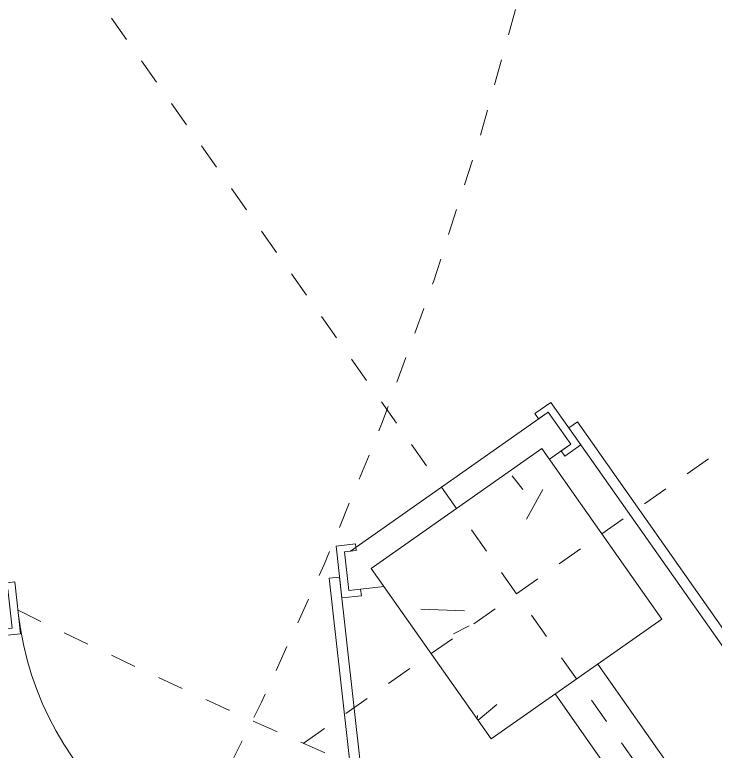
# Model space of a CAD drawing. Extents: x 274235 to 276654, y 142848 to 144425.
# Drawn here: x 276102.953 to 276105.639, y 143064.855 to 143067.682 of the extents above; entities that cross this region are included whole.
import ezdxf

# ---------------------------------------------------------------- set-up
doc = ezdxf.new("R2010")
doc.units = 0
doc.header["$LTSCALE"] = 1.5
doc.linetypes.add('ACM-G-CENTER', pattern=[50.800000000000004, 31.75, -6.350000000000001, 6.350000000000001, -6.350000000000001])
doc.linetypes.add('Hidden 1_32_', pattern=[1.3890625, 0.7937500000000002, -0.5953125])
doc.layers.get('0').update_dxf_attribs({"linetype": 'CONTINUOUS', "lineweight": 0})
for name, color, linetype, lineweight in [('_ACM-A-DETL', 7, 'CONTINUOUS', 5), ('_ACM-A-DOOR', 1, 'CONTINUOUS', 5), ('_ACM-A-GRID', 3, 'CONTINUOUS', 5), ('_ACM-A-WALL-FULL', 6, 'CONTINUOUS', 13), ('_ACM-S-STRU-CLOS', 5, 'CONTINUOUS', 5)]:
    doc.layers.add(name, color=color, linetype=linetype, lineweight=lineweight)

# ---------------------------------------------------------------- blocks, each defined once
blk = doc.blocks.new('M_Concrete-Rectangular-Column - 800 x 800mm-V1179-B1_Working')
at = {"layer": '_ACM-S-STRU-CLOS'}
h = blk.add_hatch(dxfattribs=at)
h.set_pattern_fill('FP_738', color=256, style=0, pattern_type=2)
h.set_pattern_definition([(4.999999999999999, (-1061912.11, 160719.825), (2351.059830332032, -2801.884651253352), [381, -4191]), (310, (-1061912.11, 160719.825), (2203.542428876418, 3200.35970852878), [304.8, -3352.8]), (55.451, (-1061716.188, 160486.334), (4554.605249644746, 398.4403801781702), [323.8, -3561.801]), (1.184, (-1061193.689, 161438.245), (3239.061715540233, -4428.211985948568), [571.5, -6286.5]), (51.63600000000001, (-1060923.766, 161069.228), (6856.533572818061, 141.775001575746), [485.6999999999999, -5342.701999999998]), (306.184, (-1061193.689, 161438.245), (6856.536465289661, 141.7079352829701), [457.2, -5029.2]), (336, (-1061014.084, 160899.43), (697.9026265240216, -3590.399956637265), [381, -4191]), (281, (-1061014.084, 160899.43), (3478.826808756641, 1730.799102873897), [304.8, -3352.8]), (26.451, (-1060955.926, 160600.23), (4176.715238984827, -1859.632632828301), [323.8, -3561.801]), (352.5, (-1061912.11, 160719.825), (1239.46827347174, 1152.109381356208), [167.64, -3144.52, 167.64, -6601.46]), (352.5, (-1061912.11, 160719.825), (1239.46827347174, 1152.109381356208), [-3479.8, -3235.96, 167.64, -3197.86]), (322.5, (-1061912.11, 160719.825), (2361.740005493846, 471.7945463884976), [167.64, -1772.92, 167.64, -4351.02]), (322.5, (-1061912.11, 160719.825), (2361.740005493846, 471.7945463884976), [-2108.2, -3068.32, 167.64, -1115.06]), (282.5, (-1062713.149, 161520.863), (1836.525426731569, -1998.564094722365), [167.64, -1102.36, -9220.2]), (282.5, (-1062713.149, 161520.863), (1836.525426731569, -1998.564094722365), [-1270, 167.64, -3794.76, -5257.8]), (282.5, (-1062713.149, 161520.863), (1836.525426731569, -1998.564094722365), [-5232.4, 167.64, -5090.16]), (272.5, (-1063072.359, 161880.074), (2454.451810195783, -1735.276914838564), [167.64, -1483.36, 167.64, -6197.6]), (272.5, (-1063072.359, 161880.074), (2454.451810195783, -1735.276914838564), [-1818.64, -2463.8, 167.64, -3566.16])])
h.paths.add_polyline_path([(-399.9999999989388, -399.9999999999091), (400.0000000010872, -399.9999999999783), (400.0000000010526, 400.0000000000477), (-399.9999999989042, 400.0000000000477)])
at = {"layer": '_ACM-A-DETL', "color": 250}
for p, q in [((-399.9999999999999, 399.9999999999999), (400.0000000000002, 399.9999999999999)), ((-399.9999999999999, -400.0000000000002), (-399.9999999999999, 399.9999999999999)), ((400.0000000000002, 399.9999999999999), (400.0000000000002, -400.0000000000002)), ((400.0000000000002, -400.0000000000002), (-399.9999999999999, -400.0000000000002))]:
    blk.add_line(p, q, dxfattribs=at)
blk = doc.blocks.new('BASEMENT20250512')
at = {"layer": '_ACM-S-STRU-CLOS', "rotation": 45.00000000000107}
blk.add_blockref('M_Concrete-Rectangular-Column - 800 x 800mm-V1179-B1_Working', (864531.3317857408, 637239.1760767717), dxfattribs=at)
blk = doc.blocks.new('M_Concrete-Rectangular-Column - 800 x 800mm-V56-F5_Working')
at = {"layer": '_ACM-S-STRU-CLOS'}
h = blk.add_hatch(dxfattribs=at)
h.set_pattern_fill('FP_60', color=256, style=0, pattern_type=2)
h.set_pattern_definition([(4.999999999999999, (-1061912.11, 160719.825), (940.4236980315761, -1120.75347945461), [152.4, -1676.4]), (310, (-1061912.11, 160719.825), (881.4169468992006, 1280.143601645101), [121.92, -1341.12]), (55.451, (-1061833.741, 160626.428), (1821.84215116403, 159.3758739208037), [129.52, -1424.721]), (1.184, (-1061624.742, 161007.193), (1295.625077865399, -1771.284386199539), [228.6, -2514.6]), (51.63600000000001, (-1061516.773, 160859.586), (2742.61371007499, 56.71003331596489), [194.28, -2137.081]), (306.184, (-1061624.742, 161007.193), (2742.614468039805, 56.68333553822958), [182.88, -2011.68]), (336, (-1061552.9, 160791.667), (279.1610305951743, -1436.159535889394), [152.4, -1676.4]), (281, (-1061552.9, 160791.667), (1391.530565339019, 692.3194066623228), [121.92, -1341.12]), (26.451, (-1061529.636, 160671.987), (1670.686005617264, -743.8533212809045), [129.52, -1424.721]), (352.5, (-1061912.11, 160719.825), (495.7876537561635, 460.8433037540618), [67.056, -1257.808, 67.056, -2640.584]), (352.5, (-1061912.11, 160719.825), (495.7876537561635, 460.8433037540618), [-1391.92, -1294.384, 67.056, -1279.144]), (322.5, (-1061912.11, 160719.825), (944.6960760343029, 188.7172577094912), [67.056, -709.168, 67.056, -1740.408]), (322.5, (-1061912.11, 160719.825), (944.6960760343029, 188.7172577094912), [-843.28, -1227.328, 67.056, -446.024]), (282.5, (-1062232.525, 161040.24), (734.6106044989533, -799.425746572302), [67.056, -440.944, 67.056, -3621.024]), (282.5, (-1062232.525, 161040.24), (734.6106044989533, -799.425746572302), [-575.056, -1517.904, 67.056, -2036.064]), (272.5, (-1062376.21, 161183.924), (981.7811324214794, -694.1109482973148), [67.056, -593.344, 67.056, -2479.04]), (272.5, (-1062376.21, 161183.924), (981.7811324214794, -694.1109482973148), [-727.456, -985.52, 67.056, -1426.464])])
h.paths.add_polyline_path([(-399.9999999989735, -400.000000000117), (400.0000000009833, -400.000000000117), (400.0000000010526, 399.9999999998398), (-399.9999999989388, 399.9999999998398)])
at = {"layer": '_ACM-A-DETL'}
for p, q in [((-399.9999999999999, 399.9999999999999), (400.0000000000002, 399.9999999999999)), ((-399.9999999999999, -400.0000000000002), (-399.9999999999999, 399.9999999999999)), ((400.0000000000002, 399.9999999999999), (400.0000000000002, -400.0000000000002)), ((400.0000000000002, -400.0000000000002), (-399.9999999999999, -400.0000000000002))]:
    blk.add_line(p, q, dxfattribs=at)
blk = doc.blocks.new('ACM_Door-Regular-Single - 1323_1200_ S-2217204-F5_Working')
at = {"layer": '_ACM-A-DOOR'}
for p, q in [((579.9999999999928, 1220), (619.9999999999918, 1219.428454762872)), ((579.9999999999928, 1220), (579.9999999999928, 20.00000000000209)), ((619.9999999999918, 20.00000000000209), (619.9999999999918, 1219.428454762872)), ((-620.0000000000093, 99.99999999999999), (-695.0000000000056, 99.99999999999999)), ((-695.0000000000056, 99.99999999999999), (-695.0000000000056, 74.99999999999999)), ((-620.0000000000083, -99.99999999999999), (-620.0000000000093, 99.99999999999999)), ((694.9999999999933, 99.99999999999999), (619.9999999999898, 99.99999999999999)), ((619.9999999999898, 99.99999999999999), (619.9999999999918, -99.99999999999999)), ((694.9999999999936, 74.99999999999999), (694.9999999999936, 99.99999999999999)), ((-695.0000000000056, 74.99999999999999), (-650.0000000000095, 74.99999999999999)), ((-650.0000000000095, 74.99999999999999), (-650.0000000000095, -74.99999999999999)), ((649.9999999999901, -74.99999999999999), (649.9999999999901, 74.99999999999999)), ((649.9999999999906, 74.99999999999999), (694.9999999999936, 74.99999999999999)), ((579.9999999999928, 20.00000000000209), (619.9999999999918, 20.00000000000209)), ((-650.00000000001, -74.99999999999999), (-695.0000000000084, -74.99999999999999)), ((-695.0000000000084, -74.99999999999999), (-695.0000000000084, -99.99999999999999)), ((694.9999999999918, -74.99999999999999), (649.9999999999901, -74.99999999999999)), ((694.9999999999918, -99.99999999999999), (694.9999999999918, -74.99999999999999)), ((-695.0000000000084, -99.99999999999999), (-620.0000000000083, -99.99999999999999)), ((619.9999999999918, -99.99999999999999), (694.9999999999918, -99.99999999999999))]:
    blk.add_line(p, q, dxfattribs=at)
blk.add_arc((579.9999999999928, 20.00000000000006), 1199.999999999999, 89.99999999999994, 179.9999999999999, dxfattribs=at)
blk = doc.blocks.new('ACM_Door-Regular-Single - 1323_1200_ S-2217205-F5_Working')
at = {"layer": '_ACM-A-DOOR'}
for p, q in [((-695.0000000000084, 99.99999999999999), (-620.0000000000083, 99.99999999999999)), ((-695.0000000000084, 74.99999999999999), (-695.0000000000084, 99.99999999999999)), ((-620.0000000000083, 99.99999999999999), (-620.0000000000093, -99.99999999999999)), ((619.9999999999918, 99.99999999999999), (694.9999999999918, 99.99999999999999)), ((619.9999999999898, -99.99999999999999), (619.9999999999918, 99.99999999999999)), ((694.9999999999918, 99.99999999999999), (694.9999999999918, 74.99999999999999)), ((-650.00000000001, 74.99999999999999), (-695.0000000000084, 74.99999999999999)), ((-650.0000000000095, -74.99999999999999), (-650.0000000000095, 74.99999999999999)), ((649.9999999999901, 74.99999999999999), (649.9999999999901, -74.99999999999999)), ((694.9999999999918, 74.99999999999999), (649.9999999999901, 74.99999999999999)), ((579.9999999999928, -1220), (579.9999999999928, -20.00000000000209)), ((579.9999999999928, -20.00000000000209), (619.9999999999918, -20.00000000000209)), ((619.9999999999918, -20.00000000000209), (619.9999999999918, -1219.428454762872)), ((-695.0000000000056, -74.99999999999999), (-650.0000000000095, -74.99999999999999)), ((-695.0000000000056, -99.99999999999999), (-695.0000000000056, -74.99999999999999)), ((649.9999999999906, -74.99999999999999), (694.9999999999936, -74.99999999999999)), ((694.9999999999936, -74.99999999999999), (694.9999999999936, -99.99999999999999)), ((-620.0000000000093, -99.99999999999999), (-695.0000000000056, -99.99999999999999)), ((694.9999999999933, -99.99999999999999), (619.9999999999898, -99.99999999999999)), ((579.9999999999928, -1220), (619.9999999999918, -1219.428454762872))]:
    blk.add_line(p, q, dxfattribs=at)
blk.add_arc((579.9999999999928, -20.00000000000006), 1200.000000000001, 180.0000000000001, 269.9999999999997, dxfattribs=at)
blk = doc.blocks.new('5f0512')
at = {"layer": '_ACM-A-DETL', "linetype": 'Hidden 1_32_'}
for centre, radius, start, end in [((-151007.4439850857, -89694.61528068653), 14999.99999999992, 326.5170450389824, 2.163119568202253), ((-129126.9536411413, -64761.59144460852), 29999.99999999986, 253.6989424449717, 259.1846078177436)]:
    blk.add_arc(centre, radius, start, end, dxfattribs=at)
at = {"layer": '_ACM-A-GRID', "linetype": 'ACM-G-CENTER'}
for p, q in [((-159431.5794705858, -116924.1770981264), (-105974.3069626391, -63466.90459016978)), ((-131854.4150470983, -96983.7659114491), (-152219.0903452729, -76619.09061327856))]:
    blk.add_line(p, q, dxfattribs=at)
at = {"layer": '_ACM-A-WALL-FULL', "lineweight": 18}
for p, q in [((-135672.7916387006, -92458.28248491371), (-136097.0557342862, -92882.54658049939)), ((-135566.7256215226, -92564.34850209183), (-135672.7916387006, -92458.28248491371)), ((-135637.436326515, -92635.05920708424), (-135566.7256215226, -92564.34850209183)), ((-136097.0557342863, -92882.54658049927), (-136327.8366377081, -93113.32748392096)), ((-136327.8366377081, -93113.32748392096), (-136349.8382185955, -93119.74460836)), ((-136349.8382185955, -93119.74460836), (-136307.8382386205, -93263.74461420055)), ((-136307.8382386205, -93263.74461420055), (-136177.9932149437, -93225.87316855416)), ((-129945.2267378954, -98751.5328644166), (-135319.2382749128, -93377.52132739825)), ((-135460.6596311502, -93518.94268363563), (-130086.6480941328, -98892.95422065386))]:
    blk.add_line(p, q, dxfattribs=at)
at = {"layer": '_ACM-A-DOOR'}
for name, p, rotation in [('ACM_Door-Regular-Single - 1323_1200_ S-2217204-F5_Working', (-135160.1392223403, -92051.6960857315), 224.9999999999936), ('ACM_Door-Regular-Single - 1323_1200_ S-2217205-F5_Working', (-136952.8382539174, -93373.74452450534), 16.26019674062638)]:
    blk.add_blockref(name, p, dxfattribs=dict(at, rotation=rotation))
at = {"layer": '_ACM-S-STRU-CLOS', "rotation": 45.00000000000107}
blk.add_blockref('M_Concrete-Rectangular-Column - 800 x 800mm-V56-F5_Working', (-135672.791665506, -93165.38929304236), dxfattribs=at)

msp = doc.modelspace()

# ---------------------------------------------------------------- block references
at = {"xscale": 0.0009999999999999994, "yscale": 0.001, "zscale": 0.001, "rotation": 350.1075696352769}
msp.add_blockref('BASEMENT20250512', (275143.7222229671, 142586.2208173259), dxfattribs=at)

# ---------------------------------------------------------------- next in the draw order: block references
msp.add_blockref('5f0512', (276254.5380815538, 143133.931731411), dxfattribs=at)

doc.saveas('drawing.dxf')
